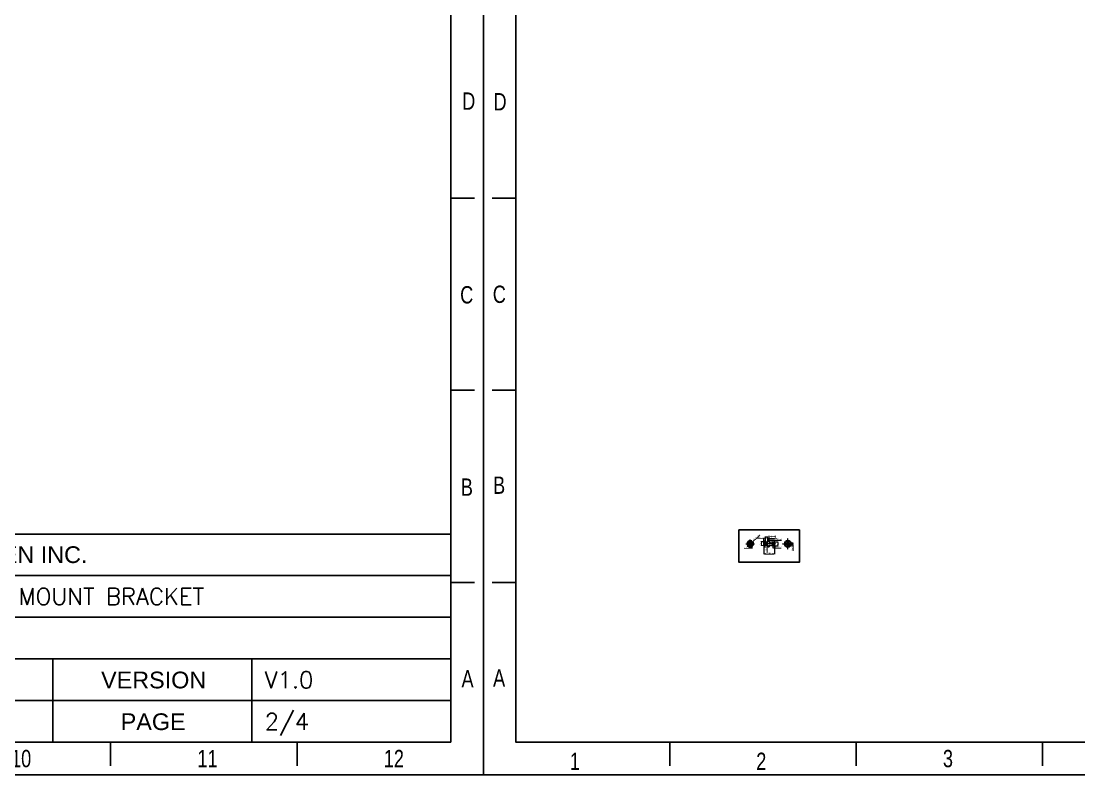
# Model space of a CAD drawing. Header units: millimetres. Extents: x 562 to 17351, y 2396 to 6995.
# Drawn here: x 6602 to 8195, y 2397 to 3532 of the extents above; entities that cross this region are included whole.
import ezdxf

# ---------------------------------------------------------------- set-up
doc = ezdxf.new("R2010")
doc.units = ezdxf.units.MM
doc.linetypes.add('CENTER', pattern=[0.6, 0.375, -0.075, 0.075, -0.075])
doc.linetypes.add('CENTER2', pattern=[28.575, 19.05, -3.175, 3.175, -3.175])
doc.layers.add('1轮廓线', color=7, linetype='Continuous', lineweight=25)
doc.layers.add('7中心线', color=1, linetype='CENTER2', lineweight=13)
doc.styles.add('CKSTANDARD', font='arial.ttf')
doc.styles.add('Roamns', font='romans.shx')
doc.styles.add('仿宋', font='simfang.ttf', dxfattribs={"width": 0.7})
doc.dimstyles.new('GB2：1', dxfattribs={"dimscale": 0.5, "dimtxt": 2.6, "dimasz": 1.8, "dimexe": 0.8, "dimexo": 0.1, "dimtad": 1, "dimdsep": 46, "dimtxsty": '仿宋', "dimcen": 2.5, "dimclrd": 3, "dimclre": 3, "dimclrt": 7, "dimadec": 0, "dimazin": 0, "dimtm": 1e-09, "dimtfac": 0.7, "dimtmove": 0, "dimatfit": 3, "dimfxl": 1, "dimtfill": 1, "dimlwd": 13, "dimlwe": 13, "dimarcsym": 0})

# ---------------------------------------------------------------- blocks, each defined once
blk = doc.blocks.new('standard template')
for p, q in [((456, 14517), (54, 14517)), ((37812, 14517), (37409, 14517)), ((456, 11245), (54, 11245)), ((37812, 11245), (37409, 11245)), ((456, 10901), (456, 8211)), ((456, 8211), (456, 10446)), ((456, 6313), (456, 10291)), ((23857, 8796), (37409, 8796)), ((456, 7973), (54, 7973)), ((456, 7944), (456, 5254)), ((23857, 8093), (37409, 8093)), ((37812, 7973), (37409, 7973)), ((23857, 7383), (37409, 7383)), ((23857, 6674), (37409, 6674)), ((30633, 6674), (30633, 5254)), ((34021, 6674), (34021, 5254)), ((23857, 5964), (37409, 5964)), ((456, 5254), (37409, 5254)), ((3074, 5254), (3074, 4851)), ((6246, 4851), (6246, 5254)), ((9418, 4851), (9418, 5254)), ((31619, 4851), (31619, 5254)), ((34791, 4851), (34791, 5254))]:
    blk.add_line(p, q)
at = {"color": 7}
blk.add_line((28856, 8796), (31734, 8796), dxfattribs=at)
blk.add_lwpolyline([(37963, 4700), (-97, 4700), (-97, 30879), (37963, 30879)], close=True)
for points in [[(456, 6674), (456, 5964), (456, 5254), (456, 30226), (37409, 30226), (37409, 5254)], [(456, 9631), (456, 8921), (456, 8211)]]:
    blk.add_lwpolyline(points, dxfattribs=at)
at = {"style": 'CKSTANDARD', "width": 0.75}
for s, height, p in [('D', 295, (74, 16009)), ('D', 295, (37601, 16020)), ('C', 295, (62, 12732)), ('C', 295, (37567, 12723)), ('B', 295, (67, 9483)), ('B', 295, (37578, 9450)), ('A', 295, (67, 6202)), ('A', 295, (37590, 6188)), ('1', 295, (1373, 4783)), ('2', 295, (4545, 4783)), ('3', 295, (7722, 4830)), ('10', 294.8, (29924, 4830)), ('11', 294.8, (33096, 4830)), ('12', 294.8, (36267, 4830))]:
    blk.add_text(s, height=height, dxfattribs=at).set_placement(p)
at = {"char_height": 284.52, "width": 3912.01, "attachment_point": 1, "style": 'Roamns'}
for s, insert in [('{\\fArial|b0|i0|c0|p34;ABSEN INC.}', (28972, 8590)), ('{\\fArial|b0|i0|c0|p34;VERSION}', (31457, 6457)), ('{\\fArial|b0|i0|c0|p34;PAGE}', (31791, 5747))]:
    blk.add_mtext(s, dxfattribs=dict(at, insert=insert))
at = {"style": 'Roamns'}
for tag, p in [('PAGE_NAME', (27466, 7594)), ('PROJECT_NAME', (27466, 6884)), ('DRAWN_NAME', (27466, 6174)), ('VERSION', (34241, 6174)), ('SELECT_DATA', (27466, 5464)), ('PAGE_NUMBER', (34241, 5464))]:
    blk.add_attdef(tag, p, '', height=285, dxfattribs=at)
blk = doc.blocks.new('*U48')
at = {"layer": '7中心线', "color": 0, "linetype": 'CENTER2', "transparency": 16777216}
for p, q in [((-6.4, 0), (-0.58, 0)), ((0, 0.58), (0, 6.4)), ((0.58, 0), (6.4, 0)), ((0, -6.4), (0, -0.58))]:
    blk.add_line(p, q, dxfattribs=at)
at = {"layer": '7中心线', "color": 0, "linetype": 'Continuous', "transparency": 16777216}
for p, q in [((-0.29, 0), (0.29, 0)), ((0, -0.29), (0, 0.29))]:
    blk.add_line(p, q, dxfattribs=at)
blk = doc.blocks.new('*U49')
at = {"color": 0, "linetype": 'CENTER', "lineweight": 5, "ltscale": 0.2, "transparency": 16777216}
blk.add_line((13.5, 0), (-5.2, 0), dxfattribs=at)
blk = doc.blocks.new('*D50')
at = {"color": 3, "lineweight": 13, "transparency": 16777216}
for p, q in [((7723.7, 2749.3), (7723.7, 2755.8)), ((7727.2, 2748.9), (7727.2, 2755.8)), ((7724.6, 2755.4), (7726.3, 2755.4)), ((7727.2, 2755.4), (7739.2, 2755.4))]:
    blk.add_line(p, q, dxfattribs=at)
at = {"color": 3, "transparency": 16777216}
for points in [[(7724.6, 2755.5), (7724.6, 2755.2), (7723.7, 2755.4)], [(7726.3, 2755.5), (7726.3, 2755.2), (7727.2, 2755.4)]]:
    blk.add_solid(points, dxfattribs=at)
at = {"color": 7, "lineweight": 5, "transparency": 16777216, "insert": (7733.6, 2756.5), "char_height": 1.3, "attachment_point": 5, "style": '仿宋', "bg_fill": 3, "box_fill_scale": 1.1, "bg_fill_color": 256, "bg_fill_true_color": 13158600, "bg_fill_transparency": 0}
blk.add_mtext('3.5 [1/8"]%%P0.05', dxfattribs=at)
at = {"layer": 'Defpoints', "color": 0, "transparency": 16777216}
for p in [(7723.7, 2749.3), (7727.2, 2755.4), (7727.2, 2748.9)]:
    blk.add_point(p, dxfattribs=at)
blk = doc.blocks.new('*D51')
at = {"color": 3, "lineweight": 13, "transparency": 16777216}
for p, q in [((7721.2, 2753), (7709.9, 2753)), ((7721.2, 2747.4), (7721.2, 2753.4)), ((7722.8, 2753), (7722.1, 2753)), ((7723.7, 2749.3), (7723.7, 2753.4))]:
    blk.add_line(p, q, dxfattribs=at)
at = {"color": 3, "transparency": 16777216}
for points in [[(7722.1, 2753.2), (7722.1, 2752.9), (7721.2, 2753)], [(7722.8, 2753.2), (7722.8, 2752.9), (7723.7, 2753)]]:
    blk.add_solid(points, dxfattribs=at)
at = {"color": 7, "lineweight": 5, "transparency": 16777216, "insert": (7715.1, 2754.2), "char_height": 1.3, "attachment_point": 5, "style": '仿宋', "bg_fill": 3, "box_fill_scale": 1.1, "bg_fill_color": 256, "bg_fill_true_color": 13158600, "bg_fill_transparency": 0}
blk.add_mtext('2.5 [1/8"]%%P0.1', dxfattribs=at)
at = {"layer": 'Defpoints', "color": 0, "transparency": 16777216}
for p in [(7721.2, 2747.4), (7723.7, 2753), (7723.7, 2749.3)]:
    blk.add_point(p, dxfattribs=at)
blk = doc.blocks.new('*D52')
at = {"color": 3, "lineweight": 13, "transparency": 16777216}
for p, q in [((7726.3, 2752.7), (7725.4, 2752.7)), ((7727.2, 2748.9), (7727.2, 2753.1)), ((7727.2, 2752.7), (7729, 2752.7)), ((7729, 2748.9), (7729, 2753.1)), ((7729.9, 2752.7), (7741.1, 2752.7))]:
    blk.add_line(p, q, dxfattribs=at)
at = {"color": 3, "transparency": 16777216}
for points in [[(7726.3, 2752.8), (7726.3, 2752.5), (7727.2, 2752.7)], [(7729.9, 2752.8), (7729.9, 2752.5), (7729, 2752.7)]]:
    blk.add_solid(points, dxfattribs=at)
at = {"color": 7, "lineweight": 5, "transparency": 16777216, "insert": (7735.9, 2753.8), "char_height": 1.3, "attachment_point": 5, "style": '仿宋', "bg_fill": 3, "box_fill_scale": 1.1, "bg_fill_color": 256, "bg_fill_true_color": 13158600, "bg_fill_transparency": 0}
blk.add_mtext('1.8 [1/8"]%%P0.1', dxfattribs=at)
at = {"layer": 'Defpoints', "color": 0, "transparency": 16777216}
for p in [(7727.2, 2748.9), (7729, 2752.7), (7729, 2748.9)]:
    blk.add_point(p, dxfattribs=at)
blk = doc.blocks.new('*D53')
at = {"color": 3, "lineweight": 13, "transparency": 16777216}
for p, q in [((7729, 2749.3), (7729, 2750.7)), ((7729.9, 2750.3), (7736.1, 2750.3)), ((7737, 2747.1), (7737, 2750.7)), ((7737, 2750.3), (7747.7, 2750.3))]:
    blk.add_line(p, q, dxfattribs=at)
at = {"color": 3, "transparency": 16777216}
for points in [[(7729.9, 2750.4), (7729.9, 2750.1), (7729, 2750.3)], [(7736.1, 2750.4), (7736.1, 2750.1), (7737, 2750.3)]]:
    blk.add_solid(points, dxfattribs=at)
at = {"layer": 'Defpoints', "color": 0, "transparency": 16777216}
blk.add_point((7729, 2749.3), dxfattribs=at)
at = {"color": 7, "lineweight": 5, "transparency": 16777216, "insert": (7742.8, 2751.4), "char_height": 1.3, "attachment_point": 5, "style": '仿宋', "bg_fill": 3, "box_fill_scale": 1.1, "bg_fill_color": 256, "bg_fill_true_color": 13158600, "bg_fill_transparency": 0}
blk.add_mtext('8 [3/8"]%%P0.15', dxfattribs=at)
at = {"layer": 'Defpoints', "color": 0, "transparency": 16777216}
for p in [(7737, 2750.3), (7737, 2747)]:
    blk.add_point(p, dxfattribs=at)
blk = doc.blocks.new('*D54')
at = {"color": 3, "lineweight": 13, "transparency": 16777216}
for p, q in [((7725.5, 2746.9), (7726.1, 2746.9)), ((7725.5, 2742.4), (7726.1, 2742.4)), ((7725.7, 2746), (7725.7, 2743.3)), ((7725.7, 2742.4), (7725.7, 2729.6))]:
    blk.add_line(p, q, dxfattribs=at)
at = {"color": 3, "transparency": 16777216}
for points in [[(7725.6, 2746), (7725.9, 2746), (7725.7, 2746.9)], [(7725.6, 2743.3), (7725.9, 2743.3), (7725.7, 2742.4)]]:
    blk.add_solid(points, dxfattribs=at)
at = {"color": 7, "lineweight": 5, "transparency": 16777216, "insert": (7724.6, 2735.2), "char_height": 1.3, "attachment_point": 5, "rotation": 90, "style": '仿宋', "bg_fill": 3, "box_fill_scale": 1.1, "bg_fill_color": 256, "bg_fill_true_color": 13158600, "bg_fill_transparency": 0}
blk.add_mtext('%%C4.5 [1/8"]%%P0.1', dxfattribs=at)
at = {"layer": 'Defpoints', "color": 0, "transparency": 16777216}
for p in [(7725.4, 2746.9), (7725.4, 2742.4), (7725.7, 2742.4)]:
    blk.add_point(p, dxfattribs=at)
blk = doc.blocks.new('*D55')
at = {"color": 3, "lineweight": 13, "transparency": 16777216}
for p, q in [((7734.5, 2743.1), (7734.5, 2738.1)), ((7737, 2742.2), (7737, 2738.1)), ((7735.4, 2738.5), (7736.1, 2738.5)), ((7737, 2738.5), (7746.9, 2738.5))]:
    blk.add_line(p, q, dxfattribs=at)
at = {"color": 3, "transparency": 16777216}
for points in [[(7735.4, 2738.6), (7735.4, 2738.3), (7734.5, 2738.5)], [(7736.1, 2738.6), (7736.1, 2738.3), (7737, 2738.5)]]:
    blk.add_solid(points, dxfattribs=at)
at = {"color": 7, "lineweight": 5, "transparency": 16777216, "insert": (7742.4, 2740), "char_height": 1.3, "attachment_point": 5, "style": '仿宋', "bg_fill": 3, "box_fill_scale": 1.1, "bg_fill_color": 256, "bg_fill_true_color": 13158600, "bg_fill_transparency": 0}
blk.add_mtext('2.5 [1/8"]{\\H0.7x;\\S+0.3^  0;}', dxfattribs=at)
at = {"layer": 'Defpoints', "color": 0, "transparency": 16777216}
for p in [(7734.5, 2743.2), (7737, 2742.2), (7737, 2738.5)]:
    blk.add_point(p, dxfattribs=at)
blk = doc.blocks.new('*D56')
at = {"color": 3, "lineweight": 13, "transparency": 16777216}
for p, q in [((7735.4, 2747.6), (7742.3, 2747.6)), ((7735.9, 2741.7), (7742.3, 2741.7)), ((7741.9, 2746.7), (7741.9, 2742.6))]:
    blk.add_line(p, q, dxfattribs=at)
at = {"color": 3, "transparency": 16777216}
for points in [[(7741.8, 2746.7), (7742.1, 2746.7), (7741.9, 2747.6)], [(7741.8, 2742.6), (7742.1, 2742.6), (7741.9, 2741.7)]]:
    blk.add_solid(points, dxfattribs=at)
at = {"color": 7, "lineweight": 5, "transparency": 16777216, "insert": (7741, 2744.7), "char_height": 1.3, "attachment_point": 5, "rotation": 90, "style": '仿宋', "bg_fill": 3, "box_fill_scale": 1.1, "bg_fill_color": 256, "bg_fill_true_color": 13158600, "bg_fill_transparency": 0}
blk.add_mtext('M6', dxfattribs=at)
at = {"layer": 'Defpoints', "color": 0, "transparency": 16777216}
for p in [(7735.4, 2747.6), (7735.9, 2741.7), (7741.9, 2741.7)]:
    blk.add_point(p, dxfattribs=at)
blk = doc.blocks.new('*U47')
at = {"color": 0, "linetype": 'CENTER', "lineweight": 5, "ltscale": 0.2, "transparency": 16777216}
for p, q in [((-8.4, 0), (-0.98, 0)), ((0, 0.98), (0, 8.4)), ((0.98, 0), (8.4, 0)), ((0, -8.4), (0, -0.98))]:
    blk.add_line(p, q, dxfattribs=at)
at = {"color": 0, "linetype": 'Continuous', "lineweight": 5, "ltscale": 0.2, "transparency": 16777216}
for p, q in [((-0.49, 0), (0.49, 0)), ((0, -0.49), (0, 0.49))]:
    blk.add_line(p, q, dxfattribs=at)
blk = doc.blocks.new('*D57')
at = {"color": 3, "lineweight": 13, "transparency": 16777216}
for p, q in [((7758, 2746.1), (7765.2, 2746.1)), ((7758, 2743.1), (7765.2, 2743.1)), ((7764.8, 2745.2), (7764.8, 2744)), ((7764.8, 2743.1), (7764.8, 2734.1))]:
    blk.add_line(p, q, dxfattribs=at)
at = {"color": 3, "transparency": 16777216}
for points in [[(7764.7, 2745.2), (7765, 2745.2), (7764.8, 2746.1)], [(7764.7, 2744), (7765, 2744), (7764.8, 2743.1)]]:
    blk.add_solid(points, dxfattribs=at)
at = {"color": 7, "lineweight": 5, "transparency": 16777216, "insert": (7763.3, 2738.2), "char_height": 1.3, "attachment_point": 5, "rotation": 90, "style": '仿宋', "bg_fill": 3, "box_fill_scale": 1.1, "bg_fill_color": 256, "bg_fill_true_color": 13158600, "bg_fill_transparency": 0}
blk.add_mtext('3 [1/8"]{\\H0.7x;\\S+0.03^ +0.08;}', dxfattribs=at)
at = {"layer": 'Defpoints', "color": 0, "transparency": 16777216}
for p in [(7757.9, 2746.1), (7757.9, 2743.1), (7764.8, 2743.1)]:
    blk.add_point(p, dxfattribs=at)
blk = doc.blocks.new('*D58')
at = {"color": 3, "lineweight": 13, "transparency": 16777216}
for p, q in [((7698, 2744), (7698, 2737.6)), ((7703, 2744), (7703, 2737.6)), ((7698, 2738), (7691.5, 2738)), ((7702.1, 2738), (7698.9, 2738))]:
    blk.add_line(p, q, dxfattribs=at)
at = {"color": 3, "transparency": 16777216}
for points in [[(7698.9, 2738.2), (7698.9, 2737.9), (7698, 2738)], [(7702.1, 2738.2), (7702.1, 2737.9), (7703, 2738)]]:
    blk.add_solid(points, dxfattribs=at)
at = {"color": 7, "lineweight": 5, "transparency": 16777216, "insert": (7694.3, 2739.2), "char_height": 1.3, "attachment_point": 5, "style": '仿宋', "bg_fill": 3, "box_fill_scale": 1.1, "bg_fill_color": 256, "bg_fill_true_color": 13158600, "bg_fill_transparency": 0}
blk.add_mtext('5 [1/4"]', dxfattribs=at)
at = {"layer": 'Defpoints', "color": 0, "transparency": 16777216}
for p in [(7698, 2744.1), (7703, 2744.1), (7703, 2738)]:
    blk.add_point(p, dxfattribs=at)
blk = doc.blocks.new('*D59')
at = {"layer": '1轮廓线', "color": 3, "lineweight": 13, "transparency": 16777216}
for p, q in [((7721.1, 2741.8), (7716.5, 2741.9)), ((7721.1, 2747.6), (7716.6, 2747.6)), ((7717, 2746.7), (7716.9, 2742.8))]:
    blk.add_line(p, q, dxfattribs=at)
at = {"layer": '1轮廓线', "color": 3, "transparency": 16777216}
for points in [[(7716.8, 2746.7), (7717.1, 2746.7), (7717, 2747.6)], [(7716.8, 2742.8), (7717.1, 2742.8), (7716.9, 2741.9)]]:
    blk.add_solid(points, dxfattribs=at)
at = {"layer": '1轮廓线', "color": 7, "transparency": 16777216, "insert": (7715.9, 2744.7), "char_height": 1.3, "attachment_point": 5, "rotation": 89.6486, "style": '仿宋', "bg_fill": 3, "box_fill_scale": 1.1, "bg_fill_color": 256, "bg_fill_true_color": 13158600, "bg_fill_transparency": 0}
blk.add_mtext('（%%C6）', dxfattribs=at)
at = {"layer": 'Defpoints', "color": 0, "transparency": 16777216}
for p in [(7716.9, 2741.9), (7721.1, 2741.8), (7721.2, 2747.6)]:
    blk.add_point(p, dxfattribs=at)
blk = doc.blocks.new('*D60')
at = {"color": 3, "lineweight": 13, "transparency": 16777216}
for p, q in [((7714.9, 2757.6), (7704.7, 2748.4)), ((7696.3, 2741), (7695.7, 2740.4))]:
    blk.add_line(p, q, dxfattribs=at)
at = {"color": 7, "transparency": 16777216, "insert": (7709.3, 2754.2), "char_height": 1.3, "attachment_point": 5, "rotation": 41.8334, "style": '仿宋', "bg_fill": 3, "box_fill_scale": 1.1, "bg_fill_color": 256, "bg_fill_true_color": 13158600, "bg_fill_transparency": 0}
blk.add_mtext('∅9.4 [∅3/8"]%%P0.15', dxfattribs=at)
at = {"color": 3, "lineweight": 13, "transparency": 16777216}
blk.add_line((7697, 2741.6), (7704, 2747.8), dxfattribs=at)
at = {"color": 3, "transparency": 16777216}
for points in [[(7696.2, 2741.1), (7696.4, 2740.9), (7697, 2741.6)], [(7704.6, 2748.5), (7704.8, 2748.3), (7704, 2747.8)]]:
    blk.add_solid(points, dxfattribs=at)
at = {"layer": 'Defpoints', "color": 0, "transparency": 16777216}
for p in [(7697, 2741.6), (7704, 2747.8)]:
    blk.add_point(p, dxfattribs=at)
blk = doc.blocks.new('*D61')
at = {"color": 3, "lineweight": 13, "transparency": 16777216}
for p, q in [((7721.2, 2741.7), (7721.2, 2728.9)), ((7737, 2742.2), (7737, 2728.9)), ((7736.1, 2729.3), (7722.1, 2729.3))]:
    blk.add_line(p, q, dxfattribs=at)
at = {"color": 3, "transparency": 16777216}
for points in [[(7722.1, 2729.4), (7722.1, 2729.1), (7721.2, 2729.3)], [(7736.1, 2729.4), (7736.1, 2729.1), (7737, 2729.3)]]:
    blk.add_solid(points, dxfattribs=at)
at = {"layer": 'Defpoints', "color": 0, "transparency": 16777216}
for p in [(7721.2, 2741.8), (7737, 2742.2)]:
    blk.add_point(p, dxfattribs=at)
at = {"color": 7, "transparency": 16777216, "insert": (7729.1, 2730.4), "char_height": 1.3, "attachment_point": 5, "style": '仿宋', "bg_fill": 3, "box_fill_scale": 1.1, "bg_fill_color": 256, "bg_fill_true_color": 13158600, "bg_fill_transparency": 0}
blk.add_mtext('15.8 [5/8"]', dxfattribs=at)
at = {"layer": 'Defpoints', "color": 0, "transparency": 16777216}
blk.add_point((7721.2, 2729.3), dxfattribs=at)

msp = doc.modelspace()

# ---------------------------------------------------------------- linework, layer by layer
at = {"layer": '1轮廓线', "linetype": 'Continuous', "lineweight": 13}
for p, q in [((7695.4956, 2744.698), (7695.7956, 2744.698)), ((7695.7956, 2744.698), (7697.5956, 2744.698)), ((7699.6059, 2745.298), (7700.0078, 2744.8961)), ((7699.6059, 2744.098), (7700.0078, 2744.4999)), ((7699.8956, 2745.5878), (7700.2976, 2745.1859)), ((7699.8956, 2743.8082), (7700.2976, 2744.2101)), ((7701.0956, 2745.5878), (7700.6937, 2745.1859)), ((7701.0956, 2743.8082), (7700.6937, 2744.2101)), ((7701.3854, 2745.298), (7700.9835, 2744.8961)), ((7701.3854, 2744.098), (7700.9835, 2744.4999)), ((7705.1956, 2744.698), (7703.3956, 2744.698)), ((7705.4956, 2744.698), (7705.1956, 2744.698)), ((7757.065, 2746.1305), (7757.065, 2746.4305)), ((7757.065, 2743.1305), (7757.065, 2742.8305)), ((7761.965, 2744.6305), (7762.065, 2744.6305))]:
    msp.add_line(p, q, dxfattribs=at)
at = {"layer": '1轮廓线', "linetype": 'Continuous', "lineweight": 25}
for p, q in [((7697.9956, 2745.298), (7698.3976, 2744.8961)), ((7697.9956, 2744.098), (7697.9956, 2745.298)), ((7697.9956, 2745.298), (7699.6059, 2745.298)), ((7697.9956, 2744.098), (7698.3976, 2744.4999)), ((7699.6059, 2744.098), (7697.9956, 2744.098)), ((7698.3976, 2744.8961), (7698.3976, 2744.4999)), ((7700.0078, 2744.8961), (7698.3976, 2744.8961)), ((7700.0078, 2744.4999), (7698.3976, 2744.4999)), ((7699.8956, 2747.198), (7700.2976, 2746.7961)), ((7699.8956, 2745.5878), (7699.8956, 2747.198)), ((7699.8956, 2747.198), (7701.0956, 2747.198)), ((7699.8956, 2742.198), (7699.8956, 2743.8082)), ((7699.8956, 2742.198), (7700.2976, 2742.5999)), ((7701.0956, 2742.198), (7699.8956, 2742.198)), ((7700.2976, 2746.7961), (7700.6937, 2746.7961)), ((7700.2976, 2745.1859), (7700.2976, 2746.7961)), ((7700.2976, 2744.2101), (7700.2976, 2742.5999)), ((7700.2976, 2742.5999), (7700.6937, 2742.5999)), ((7701.0956, 2747.198), (7700.6937, 2746.7961)), ((7700.6937, 2745.1859), (7700.6937, 2746.7961)), ((7700.6937, 2742.5999), (7700.6937, 2744.2101)), ((7701.0956, 2742.198), (7700.6937, 2742.5999)), ((7702.5937, 2744.8961), (7700.9835, 2744.8961)), ((7700.9835, 2744.4999), (7702.5937, 2744.4999)), ((7701.0956, 2747.198), (7701.0956, 2745.5878)), ((7701.0956, 2743.8082), (7701.0956, 2742.198)), ((7701.3854, 2745.298), (7702.9956, 2745.298)), ((7701.3854, 2744.098), (7702.9956, 2744.098)), ((7702.9956, 2745.298), (7702.5937, 2744.8961)), ((7702.5937, 2744.4999), (7702.5937, 2744.8961)), ((7702.9956, 2744.098), (7702.5937, 2744.4999)), ((7702.9956, 2745.298), (7702.9956, 2744.098)), ((7721.1755, 2747.598), (7722.9755, 2749.398)), ((7721.1755, 2747.198), (7721.1755, 2747.598)), ((7721.1755, 2745.5878), (7721.1755, 2747.198)), ((7721.1755, 2744.098), (7721.1755, 2745.298)), ((7721.1755, 2742.198), (7721.1755, 2743.8082)), ((7721.1755, 2741.798), (7721.1755, 2742.198)), ((7722.9755, 2739.998), (7721.1755, 2741.798)), ((7722.9755, 2749.398), (7723.5755, 2749.398)), ((7723.5755, 2739.998), (7722.9755, 2739.998)), ((7723.5341, 2743.4521), (7723.5341, 2745.9439)), ((7723.5755, 2749.398), (7723.6755, 2749.298)), ((7723.6755, 2740.098), (7723.5755, 2739.998)), ((7723.6755, 2749.298), (7723.6755, 2746.948)), ((7723.6755, 2746.948), (7727.1755, 2746.948)), ((7723.6755, 2742.448), (7723.6755, 2740.098)), ((7727.1755, 2742.448), (7723.6755, 2742.448)), ((7727.1755, 2748.898), (7728.1755, 2749.398)), ((7727.1755, 2746.948), (7727.1755, 2748.898)), ((7727.1755, 2740.498), (7727.1755, 2742.448)), ((7728.1755, 2739.998), (7727.1755, 2740.498)), ((7728.1755, 2749.398), (7728.8755, 2749.398)), ((7728.8755, 2739.998), (7728.1755, 2739.998)), ((7728.8755, 2749.398), (7728.9755, 2749.298)), ((7728.9755, 2740.098), (7728.8755, 2739.998)), ((7728.9755, 2749.598), (7728.9755, 2747.098)), ((7728.9755, 2747.098), (7729.743, 2747.098)), ((7729.7755, 2742.298), (7728.9755, 2742.298)), ((7728.9755, 2742.298), (7728.9755, 2740.098)), ((7729.743, 2747.098), (7729.743, 2747.098)), ((7729.7755, 2741.898), (7729.7755, 2742.298)), ((7729.9255, 2741.748), (7729.7755, 2741.898)), ((7729.8755, 2746.8685), (7729.8754, 2746.8685)), ((7729.9255, 2741.748), (7729.9254, 2741.748)), ((7730.3255, 2747.648), (7730.3255, 2747.6479)), ((7730.3255, 2747.648), (7730.4255, 2747.648)), ((7730.3754, 2742.5275), (7730.3755, 2742.5275)), ((7730.4252, 2747.6485), (7730.4255, 2747.648)), ((7730.8257, 2741.7478), (7730.8255, 2741.748)), ((7730.9255, 2741.748), (7730.8255, 2741.748)), ((7730.8755, 2746.8686), (7730.8754, 2746.8687)), ((7730.9255, 2741.748), (7730.9253, 2741.7483)), ((7731.3255, 2747.648), (7731.3259, 2747.6487)), ((7731.3255, 2747.648), (7731.4255, 2747.648)), ((7731.3754, 2742.5278), (7731.3755, 2742.5278)), ((7731.4253, 2747.6474), (7731.4255, 2747.648)), ((7731.8257, 2741.7483), (7731.8255, 2741.748)), ((7731.9255, 2741.748), (7731.8255, 2741.748)), ((7731.8755, 2746.868), (7731.8754, 2746.868)), ((7731.9255, 2741.748), (7731.9251, 2741.7474)), ((7732.3255, 2747.648), (7732.3256, 2747.6474)), ((7732.3255, 2747.648), (7732.4255, 2747.648)), ((7732.3754, 2742.5273), (7732.3755, 2742.5273)), ((7732.4253, 2747.6477), (7732.4255, 2747.648)), ((7732.8258, 2741.7474), (7732.8255, 2741.748)), ((7732.9255, 2741.748), (7732.8255, 2741.748)), ((7732.8756, 2746.8682), (7732.8754, 2746.8682)), ((7732.9255, 2741.748), (7732.9254, 2741.7487)), ((7733.3255, 2747.648), (7733.3257, 2747.6477)), ((7733.3255, 2747.648), (7733.4255, 2747.648)), ((7733.3754, 2742.5279), (7733.3756, 2742.5279)), ((7733.4254, 2747.648), (7733.4255, 2747.648)), ((7733.8256, 2741.7487), (7733.8255, 2741.748)), ((7733.9255, 2741.748), (7733.8255, 2741.748)), ((7733.8755, 2746.8685), (7733.8755, 2746.8686)), ((7733.9255, 2741.748), (7733.9254, 2741.748)), ((7734.3255, 2747.648), (7734.3255, 2747.6479)), ((7734.3255, 2747.648), (7734.4255, 2747.648)), ((7734.3755, 2742.5274), (7734.3755, 2742.5275)), ((7734.4254, 2747.648), (7734.4255, 2747.648)), ((7736.6755, 2746.198), (7734.4755, 2746.198)), ((7734.4755, 2746.198), (7734.4755, 2743.198)), ((7736.9075, 2744.698), (7734.4755, 2744.698)), ((7734.4755, 2743.198), (7736.6755, 2743.198)), ((7734.8255, 2741.7481), (7734.8255, 2741.748)), ((7734.9255, 2741.748), (7734.8255, 2741.748)), ((7734.8755, 2746.8685), (7734.8755, 2746.8685)), ((7734.9255, 2741.748), (7734.9254, 2741.748)), ((7735.3255, 2747.648), (7735.3255, 2747.6479)), ((7735.3255, 2747.648), (7735.4255, 2747.648)), ((7735.3755, 2742.5275), (7735.3755, 2742.5274)), ((7735.4254, 2747.648), (7735.4255, 2747.648)), ((7735.8255, 2741.748), (7735.8255, 2741.748)), ((7735.9255, 2741.748), (7735.8255, 2741.748)), ((7735.8755, 2746.8686), (7735.8755, 2746.8685)), ((7735.9255, 2741.748), (7735.9254, 2741.748)), ((7736.3255, 2747.648), (7736.3255, 2747.648)), ((7736.3255, 2747.648), (7736.4255, 2747.648)), ((7736.3755, 2742.5275), (7736.3755, 2742.5274)), ((7736.4254, 2747.6479), (7736.4255, 2747.648)), ((7736.9755, 2746.498), (7736.6755, 2746.198)), ((7736.6755, 2743.198), (7736.9755, 2742.898)), ((7736.9755, 2742.248), (7736.6974, 2741.9699)), ((7736.6974, 2741.9699), (7736.6974, 2741.9699)), ((7736.8755, 2746.8686), (7736.8755, 2746.8685)), ((7736.9755, 2747.0418), (7736.9755, 2747.0418)), ((7736.9755, 2747.0418), (7736.9755, 2746.498)), ((7736.9755, 2746.498), (7736.9755, 2742.898)), ((7736.9755, 2742.898), (7736.9755, 2742.248))]:
    msp.add_line(p, q, dxfattribs=at)
at = {"layer": '1轮廓线'}
for p in [(7734.4755, 2746.198), (7734.4755, 2743.198)]:
    msp.add_line(p, (7734.0735, 2744.698), dxfattribs=at)
at = {"layer": '1轮廓线', "linetype": 'Continuous', "lineweight": 25}
for centre, radius, start, end in [((7700.4956, 2744.698), 4.7, 0, 180), ((7700.4956, 2744.698), 4.7, 180, 0), ((7757.065, 2744.6305), 1.8, 270, 90)]:
    msp.add_arc(centre, radius, start, end, dxfattribs=at)
for points, degree, knots in [([(7699.6059, 2745.298), (7699.6693, 2745.298), (7699.7258, 2745.3229), (7699.7741, 2745.3442), (7699.8119, 2745.3817), (7699.8481, 2745.4176), (7699.8707, 2745.4678), (7699.8956, 2745.5231), (7699.8956, 2745.5878)], 2, [0, 0, 0, 0.25, 0.25, 0.5, 0.5, 0.75, 0.75, 1, 1, 1]), ([(7699.8956, 2743.8082), (7699.8956, 2743.8717), (7699.8707, 2743.9282), (7699.8494, 2743.9764), (7699.8119, 2744.0143), (7699.776, 2744.0504), (7699.7258, 2744.0731), (7699.6705, 2744.098), (7699.6059, 2744.098)], 2, [0, 0, 0, 0.25, 0.25, 0.5, 0.5, 0.75, 0.75, 1, 1, 1]), ([(7700.2976, 2745.1859), (7700.2976, 2745.1224), (7700.2726, 2745.0659), (7700.2513, 2745.0176), (7700.2138, 2744.9798), (7700.178, 2744.9436), (7700.1277, 2744.921), (7700.0725, 2744.8961), (7700.0078, 2744.8961)], 2, [0, 0, 0, 0.25, 0.25, 0.5, 0.5, 0.75, 0.75, 1, 1, 1]), ([(7700.0078, 2744.4999), (7700.0712, 2744.4999), (7700.1277, 2744.475), (7700.176, 2744.4537), (7700.2138, 2744.4162), (7700.25, 2744.3803), (7700.2726, 2744.3301), (7700.2976, 2744.2748), (7700.2976, 2744.2101)], 2, [0, 0, 0, 0.25, 0.25, 0.5, 0.5, 0.75, 0.75, 1, 1, 1]), ([(7700.9835, 2744.8961), (7700.92, 2744.8961), (7700.8635, 2744.921), (7700.8153, 2744.9423), (7700.7774, 2744.9798), (7700.7413, 2745.0157), (7700.7186, 2745.0659), (7700.6937, 2745.1212), (7700.6937, 2745.1859)], 2, [0, 0, 0, 0.25, 0.25, 0.5, 0.5, 0.75, 0.75, 1, 1, 1]), ([(7700.6937, 2744.2101), (7700.6937, 2744.2736), (7700.7186, 2744.3301), (7700.7399, 2744.3784), (7700.7774, 2744.4162), (7700.8133, 2744.4524), (7700.8635, 2744.475), (7700.9188, 2744.4999), (7700.9835, 2744.4999)], 2, [0, 0, 0, 0.25, 0.25, 0.5, 0.5, 0.75, 0.75, 1, 1, 1]), ([(7701.0956, 2745.5878), (7701.0956, 2745.5243), (7701.1206, 2745.4678), (7701.1418, 2745.4196), (7701.1794, 2745.3817), (7701.2152, 2745.3456), (7701.2654, 2745.3229), (7701.3207, 2745.298), (7701.3854, 2745.298)], 2, [0, 0, 0, 0.25, 0.25, 0.5, 0.5, 0.75, 0.75, 1, 1, 1]), ([(7701.3854, 2744.098), (7701.3219, 2744.098), (7701.2654, 2744.0731), (7701.2172, 2744.0518), (7701.1794, 2744.0143), (7701.1432, 2743.9784), (7701.1206, 2743.9282), (7701.0956, 2743.8729), (7701.0956, 2743.8082)], 2, [0, 0, 0, 0.25, 0.25, 0.5, 0.5, 0.75, 0.75, 1, 1, 1]), ([(7721.1755, 2745.298), (7721.1755, 2745.298), (7721.1755, 2745.3229), (7721.1755, 2745.3442), (7721.1755, 2745.4176), (7721.1755, 2745.4678), (7721.1755, 2745.5231), (7721.1755, 2745.5878)], 2, [0, 0, 0, 0.25, 0.25, 0.5, 0.75, 0.75, 1, 1, 1]), ([(7721.1755, 2743.8082), (7721.1755, 2743.8717), (7721.1755, 2743.9282), (7721.1755, 2743.9764), (7721.1755, 2744.0504), (7721.1755, 2744.0731), (7721.1755, 2744.098), (7721.1755, 2744.098)], 2, [0, 0, 0, 0.250039461, 0.250039461, 0.500078922, 0.750118383, 0.750118383, 1, 1, 1]), ([(7732.9502, 2741.7837), (7732.9494, 2741.7814), (7732.9486, 2741.7792), (7732.9404, 2741.7577), (7732.9329, 2741.748), (7732.9255, 2741.748)], 3, [0, 0, 0, 0, 0.097676742, 0.097676742, 1, 1, 1, 1]), ([(7735.9254, 2741.748), (7735.9338, 2741.7479), (7735.9421, 2741.7601), (7735.9513, 2741.7869), (7735.9522, 2741.7897), (7735.9531, 2741.7926)], 3, [0, 0, 0, 0, 0.902119982, 0.902119982, 1, 1, 1, 1]), ([(7736.9755, 2746.198), (7736.7894, 2746.198), (7736.6755, 2746.198), (7736.6755, 2746.198)], 2, [0, 0, 0, 0.500069154, 1, 1, 1]), ([(7736.9075, 2744.698), (7736.7886, 2744.9039), (7736.7316, 2745.0892), (7736.6756, 2745.2715), (7736.6754, 2745.6236), (7736.7884, 2745.9917), (7736.9075, 2746.198)], 2, [0, 0, 0, 0.25, 0.25, 0.5, 0.75, 1, 1, 1]), ([(7736.9075, 2743.198), (7736.7886, 2743.4039), (7736.7316, 2743.5892), (7736.6756, 2743.7715), (7736.6754, 2744.1236), (7736.7884, 2744.4917), (7736.9075, 2744.698)], 2, [0, 0, 0, 0.25, 0.25, 0.5, 0.75, 1, 1, 1]), ([(7758.7971, 2744.6305), (7758.6782, 2744.8364), (7758.5712, 2745.0217), (7758.466, 2745.2039), (7758.2627, 2745.556), (7758.0502, 2745.9241), (7757.9311, 2746.1305)], 2, [0, 0, 0, 0.25, 0.25, 0.5, 0.75, 1, 1, 1]), ([(7757.9311, 2743.1305), (7758.0499, 2743.3364), (7758.1569, 2743.5217), (7758.2622, 2743.7039), (7758.4655, 2744.056), (7758.678, 2744.4241), (7758.7971, 2744.6305)], 2, [0, 0, 0, 0.25, 0.25, 0.5, 0.75, 1, 1, 1])]:
    msp.add_open_spline(points, degree=degree, knots=knots, dxfattribs=at)
for points, degree in [([(7729.743, 2747.098), (7729.7871, 2747.0215), (7729.8313, 2746.945), (7729.8754, 2746.8685)], 3), ([(7730.2024, 2747.4346), (7730.0376, 2747.1533), (7729.8728, 2746.873)], 2), ([(7729.8755, 2746.8685), (7730.0255, 2747.1283), (7730.1755, 2747.3881), (7730.3255, 2747.6479)], 3), ([(7730.3754, 2742.5275), (7730.2254, 2742.2677), (7730.0754, 2742.0079), (7729.9254, 2741.748)], 3), ([(7730.8257, 2741.7478), (7730.6757, 2742.0077), (7730.5256, 2742.2676), (7730.3755, 2742.5275)], 3), ([(7730.4252, 2747.6485), (7730.5753, 2747.3885), (7730.7253, 2747.1286), (7730.8754, 2746.8687)], 3), ([(7730.8755, 2746.8686), (7731.0256, 2747.1287), (7731.1758, 2747.3887), (7731.3259, 2747.6487)], 3), ([(7731.3754, 2742.5278), (7731.2254, 2742.268), (7731.0753, 2742.0082), (7730.9253, 2741.7483)], 3), ([(7730.9253, 2741.7483), (7730.9343, 2741.7486), (7730.9432, 2741.7629), (7730.9522, 2741.7908)], 3), ([(7731.2989, 2747.6069), (7731.3077, 2747.6342), (7731.3166, 2747.648), (7731.3255, 2747.648)], 3), ([(7731.8257, 2741.7483), (7731.6756, 2742.0082), (7731.5256, 2742.268), (7731.3755, 2742.5278)], 3), ([(7731.4253, 2747.6474), (7731.5753, 2747.3876), (7731.7254, 2747.1278), (7731.8754, 2746.868)], 3), ([(7731.8755, 2746.868), (7732.0256, 2747.1278), (7732.1756, 2747.3876), (7732.3256, 2747.6474)], 3), ([(7732.3754, 2742.5273), (7732.2253, 2742.2674), (7732.0752, 2742.0074), (7731.9251, 2741.7474)], 3), ([(7731.9521, 2741.7891), (7731.9432, 2741.7618), (7731.9343, 2741.748), (7731.9255, 2741.748)], 3), ([(7732.2984, 2747.6055), (7732.3074, 2747.6338), (7732.3165, 2747.648), (7732.3255, 2747.648)], 3), ([(7732.8258, 2741.7474), (7732.6757, 2742.0074), (7732.5256, 2742.2674), (7732.3755, 2742.5273)], 3), ([(7732.4253, 2747.6477), (7732.5753, 2747.3879), (7732.7254, 2747.1281), (7732.8754, 2746.8682)], 3), ([(7732.8756, 2746.8682), (7733.0256, 2747.128), (7733.1756, 2747.3879), (7733.3257, 2747.6477)], 3), ([(7733.3754, 2742.5279), (7733.2254, 2742.2682), (7733.0754, 2742.0084), (7732.9254, 2741.7487)], 3), ([(7732.9474, 2741.7789), (7733.1636, 2742.1503), (7733.38, 2742.5203)], 2), ([(7733.2985, 2747.6058), (7733.3075, 2747.6339), (7733.3165, 2747.648), (7733.3255, 2747.648)], 3), ([(7733.8256, 2741.7487), (7733.6756, 2742.0085), (7733.5256, 2742.2682), (7733.3756, 2742.5279)], 3), ([(7733.4254, 2747.648), (7733.5754, 2747.3882), (7733.7254, 2747.1284), (7733.8755, 2746.8686)], 3), ([(7734.2998, 2747.606), (7734.086, 2747.2395), (7733.872, 2746.8746)], 2), ([(7733.8755, 2746.8685), (7734.0255, 2747.1283), (7734.1755, 2747.3881), (7734.3255, 2747.6479)], 3), ([(7734.3755, 2742.5274), (7734.2254, 2742.2676), (7734.0754, 2742.0078), (7733.9254, 2741.748)], 3), ([(7734.2971, 2747.6012), (7734.3066, 2747.6323), (7734.316, 2747.648), (7734.3255, 2747.648)], 3), ([(7734.8255, 2741.7481), (7734.6755, 2742.0079), (7734.5255, 2742.2677), (7734.3755, 2742.5275)], 3), ([(7734.4254, 2747.648), (7734.5754, 2747.3882), (7734.7255, 2747.1283), (7734.8755, 2746.8685)], 3), ([(7734.8755, 2746.8685), (7735.0255, 2747.1283), (7735.1755, 2747.3881), (7735.3255, 2747.6479)], 3), ([(7735.3755, 2742.5275), (7735.2255, 2742.2676), (7735.0754, 2742.0078), (7734.9254, 2741.748)], 3), ([(7735.2988, 2747.6068), (7735.3077, 2747.6342), (7735.3166, 2747.648), (7735.3255, 2747.648)], 3), ([(7735.8255, 2741.748), (7735.6755, 2742.0078), (7735.5255, 2742.2676), (7735.3755, 2742.5274)], 3), ([(7735.4254, 2747.648), (7735.5754, 2747.3881), (7735.7255, 2747.1283), (7735.8755, 2746.8685)], 3), ([(7735.8755, 2746.8686), (7736.0255, 2747.1284), (7736.1755, 2747.3882), (7736.3255, 2747.648)], 3), ([(7736.3755, 2742.5275), (7736.2255, 2742.2676), (7736.0754, 2742.0078), (7735.9254, 2741.748)], 3), ([(7736.6974, 2741.9699), (7736.5901, 2742.1557), (7736.4828, 2742.3416), (7736.3755, 2742.5274)], 3), ([(7736.4254, 2747.6479), (7736.5755, 2747.3881), (7736.7255, 2747.1283), (7736.8755, 2746.8685)], 3), ([(7736.6755, 2743.198), (7736.6755, 2743.198), (7736.7891, 2743.198), (7736.9075, 2743.198)], 2), ([(7736.8755, 2746.8686), (7736.9088, 2746.9263), (7736.9422, 2746.9841), (7736.9755, 2747.0418)], 3), ([(7757.065, 2746.1305), (7756.8607, 2746.1305), (7756.4358, 2746.1305), (7756.199, 2746.1305)], 2), ([(7756.199, 2743.1305), (7756.4352, 2743.1305), (7756.8602, 2743.1305), (7757.065, 2743.1305)], 2), ([(7757.9311, 2746.1305), (7757.6949, 2746.1305), (7757.2699, 2746.1305), (7757.065, 2746.1305)], 2), ([(7757.065, 2743.1305), (7757.2694, 2743.1305), (7757.6943, 2743.1305), (7757.9311, 2743.1305)], 2)]:
    msp.add_open_spline(points, degree=degree, dxfattribs=at)

# ---------------------------------------------------------------- block references
at = {"lineweight": -3, "transparency": 33554595}
ref = msp.add_blockref('standard template', (3938.9307, 1980.6888), dxfattribs=dict(at, xscale=0.0885002660397285, yscale=0.0885002660397285, zscale=0.0885002660397285))
ref.add_attrib('PAGE_NAME', 'Double WALL MOUNT BRACKET', (6369.6758, 2652.7296), dxfattribs={"height": 25.180174, "style": 'Roamns'})
ref.add_attrib('VERSION', 'V1.0', (6969.2664, 2527.1026), dxfattribs={"height": 25.18017, "style": 'Roamns'})
ref.add_attrib('PAGE_NUMBER', '2/4', (6969.2664, 2464.289), dxfattribs={"height": 25.18017, "style": 'Roamns'})
at = {"transparency": 33554595, "xscale": 0.0885002660397285, "yscale": 0.0885002660397285, "zscale": 0.0885002660397285}
msp.add_blockref('standard template', (7307.2544, 1980.6888), dxfattribs=at)
at = {"color": 3, "linetype": 'CENTER', "lineweight": 5, "ltscale": 0.2}
msp.add_blockref('*U49', (7725.4255, 2744.698), dxfattribs=at)
at = {"layer": '7中心线', "linetype": 'CENTER2'}
msp.add_blockref('*U48', (7700.4956, 2744.698), dxfattribs=at)

# ---------------------------------------------------------------- next in the draw order: dimensions: what is measured, and where the dimension line sits
at = {"color": 6, "lineweight": 5}
dim = msp.add_linear_dim(base=(7727.1755, 2755.3651), p1=(7723.6755, 2749.298), p2=(7727.1755, 2748.898), text='<>%%P0.05', dimstyle='GB2：1', dxfattribs=at)
dim.commit()
dim.dimension.update_dxf_attribs({"geometry": '*D50', "text_midpoint": (7733.6322, 2755.3651), "dimtype": 160})

# ---------------------------------------------------------------- next in the draw order: dimensions: what is measured, and where the dimension line sits
dim = msp.add_linear_dim(base=(7723.6755, 2753.0299), p1=(7721.1755, 2747.398), p2=(7723.6755, 2749.298), text='<>%%P0.1', dimstyle='GB2：1', dxfattribs=at)
dim.commit()
dim.dimension.update_dxf_attribs({"geometry": '*D51', "text_midpoint": (7715.0724, 2753.0299), "dimtype": 160})

# ---------------------------------------------------------------- next in the draw order: dimensions: what is measured, and where the dimension line sits
dim = msp.add_linear_dim(base=(7728.9755, 2752.6859), p1=(7727.1755, 2748.898), p2=(7728.9755, 2748.898), text='<>%%P0.1', dimstyle='GB2：1', dxfattribs=at)
dim.commit()
dim.dimension.update_dxf_attribs({"geometry": '*D52', "text_midpoint": (7735.937, 2753.8416)})
dim = msp.add_linear_dim(base=(7702.9956, 2738.0427), p1=(7697.9956, 2744.098), p2=(7702.9956, 2744.098), dimstyle='GB2：1', dxfattribs=at)
dim.commit()
dim.dimension.update_dxf_attribs({"geometry": '*D58', "text_midpoint": (7694.2923, 2738.0427), "dimtype": 160})

# ---------------------------------------------------------------- next in the draw order: linework, layer by layer
at = {"layer": '1轮廓线', "linetype": 'Continuous', "lineweight": 25}
for radius in [4.7, 3]:
    msp.add_circle((7700.4956, 2744.698), radius, dxfattribs=at)

# ---------------------------------------------------------------- next in the draw order: dimensions: what is measured, and where the dimension line sits
at = {"color": 6, "lineweight": 5}
dim = msp.add_linear_dim(base=(7736.9755, 2750.2891), p1=(7728.9755, 2749.298), p2=(7736.9755, 2747.0418), text='<>%%P0.15', dimstyle='GB2：1', dxfattribs=at)
dim.commit()
dim.dimension.update_dxf_attribs({"geometry": '*D53', "text_midpoint": (7742.777, 2751.4447)})

# ---------------------------------------------------------------- next in the draw order: linework, layer by layer
at = {"layer": '1轮廓线', "linetype": 'Continuous', "lineweight": 25}
msp.add_arc((7757.065, 2744.6305), 1.8, 90, 270, dxfattribs=at)
for points in [[(7756.199, 2746.1305), (7756.0801, 2745.9246), (7755.9732, 2745.7392), (7755.8679, 2745.557), (7755.6646, 2745.2049), (7755.4521, 2744.8368), (7755.333, 2744.6305)], [(7755.333, 2744.6305), (7755.4519, 2744.4246), (7755.5589, 2744.2392), (7755.6641, 2744.057), (7755.8674, 2743.7049), (7756.0799, 2743.3368), (7756.199, 2743.1305)]]:
    msp.add_open_spline(points, degree=2, knots=[0, 0, 0, 0.25, 0.25, 0.5, 0.75, 1, 1, 1], dxfattribs=at)

# ---------------------------------------------------------------- next in the draw order: dimensions: what is measured, and where the dimension line sits
at = {"color": 6, "lineweight": 5}
dim = msp.add_linear_dim(base=(7725.7173, 2742.448), p1=(7725.4255, 2746.948), p2=(7725.4255, 2742.448), angle=90, text='%%C<>%%P0.1', dimstyle='GB2：1', dxfattribs=at)
dim.commit()
dim.dimension.update_dxf_attribs({"geometry": '*D54', "text_midpoint": (7725.7173, 2735.2439), "dimtype": 160})
dim = msp.add_linear_dim(base=(7736.9755, 2738.4978), p1=(7734.4755, 2743.198), p2=(7736.9755, 2742.248), text='<>{\\H0.7x;\\S+0.3^  0;}', dimstyle='GB2：1', dxfattribs=at)
dim.commit()
dim.dimension.update_dxf_attribs({"geometry": '*D55', "text_midpoint": (7742.3675, 2738.4978), "dimtype": 160})

# ---------------------------------------------------------------- next in the draw order: linework, layer by layer
at = {"layer": '1轮廓线'}
for p, q in [((7721.1755, 2747.198), (7723.5341, 2745.9439)), ((7721.1755, 2742.198), (7723.5341, 2743.4521)), ((7723.5341, 2745.9439), (7723.9469, 2744.698)), ((7723.5341, 2743.4521), (7723.9469, 2744.698))]:
    msp.add_line(p, q, dxfattribs=at)
at = {"layer": '1轮廓线', "linetype": 'Continuous', "lineweight": 13}
msp.add_line((7752.165, 2744.6305), (7752.065, 2744.6305), dxfattribs=at)

# ---------------------------------------------------------------- next in the draw order: dimensions: what is measured, and where the dimension line sits
at = {"color": 6, "lineweight": 5}
dim = msp.add_linear_dim(base=(7741.9284, 2741.748), p1=(7735.3755, 2747.648), p2=(7735.8755, 2741.748), angle=90, text='M6', dimstyle='GB2：1', dxfattribs=at)
dim.commit()
dim.dimension.update_dxf_attribs({"geometry": '*D56', "text_midpoint": (7740.9585, 2744.698)})

# ---------------------------------------------------------------- next in the draw order: block references
at = {"color": 3, "linetype": 'CENTER', "lineweight": 5, "ltscale": 0.2}
msp.add_blockref('*U47', (7757.065, 2744.6305), dxfattribs=at)

# ---------------------------------------------------------------- next in the draw order: dimensions: what is measured, and where the dimension line sits
at = {"layer": '1轮廓线'}
dim = msp.add_aligned_dim(p1=(7721.1755, 2747.598), p2=(7721.1401, 2741.8334), distance=-4.1981, text='（%%C6）', dimstyle='GB2：1', dxfattribs=at)
dim.commit()
dim.dimension.update_dxf_attribs({"geometry": '*D59', "text_midpoint": (7715.8859, 2744.748)})

# ---------------------------------------------------------------- next in the draw order: dimensions: what is measured, and where the dimension line sits
at = {"color": 1}
dim = msp.add_diameter_dim_2p(p1=(7696.9937, 2741.5633), p2=(7703.9975, 2747.8327), text='<>%%P0.15', dimstyle='GB2：1', dxfattribs=at)
dim.commit()
dim.dimension.update_dxf_attribs({"geometry": '*D60', "text_midpoint": (7709.3487, 2754.1739)})
at = {"color": 6, "lineweight": 5}
dim = msp.add_linear_dim(base=(7764.8009, 2743.1305), p1=(7757.9311, 2746.1305), p2=(7757.9311, 2743.1305), angle=90, text='<>{\\H0.7x;\\S+0.03^ +0.08;}', dimstyle='GB2：1', dxfattribs=at)
dim.commit()
dim.dimension.update_dxf_attribs({"geometry": '*D57', "text_midpoint": (7764.8009, 2738.1745), "dimtype": 160})

# ---------------------------------------------------------------- next in the draw order: linework, layer by layer
at = {"layer": '1轮廓线', "linetype": 'Continuous', "lineweight": 25}
msp.add_circle((7757.065, 2744.6305), 4.7, dxfattribs=at)
at = {"layer": '1轮廓线'}
msp.add_circle((7757.065, 2744.6305), 2.6, dxfattribs=at)

# ---------------------------------------------------------------- next in the draw order: dimensions: what is measured, and where the dimension line sits
at = {"color": 1}
dim = msp.add_linear_dim(base=(7721.1755, 2729.2594), p1=(7736.9755, 2742.248), p2=(7721.1755, 2741.798), dimstyle='GB2：1', dxfattribs=at)
dim.commit()
dim.dimension.update_dxf_attribs({"geometry": '*D61', "text_midpoint": (7729.0755, 2730.4151)})

# ---------------------------------------------------------------- next in the draw order: linework, layer by layer
msp.add_lwpolyline([(7683.3912, 2765.579), (7774.5622, 2765.579), (7774.5622, 2716.8009), (7683.3912, 2716.8009)], close=True)

doc.saveas('drawing.dxf')
